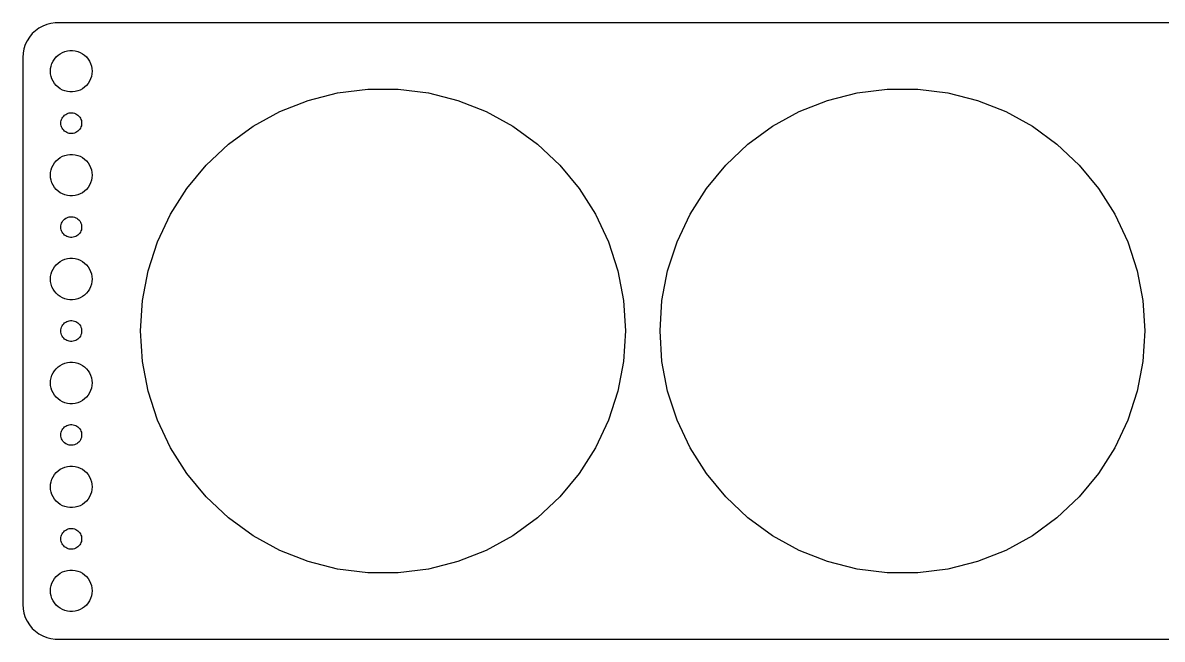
# Model space of a CAD drawing. Header units: metres. Extents: x -164 to 164, y 55 to 143.
# Drawn here: x -164.5 to 0, y 54.5 to 143.5 of the extents above; entities that cross this region are included whole.
import ezdxf

# ---------------------------------------------------------------- set-up
doc = ezdxf.new("R2010")
doc.units = ezdxf.units.M

msp = doc.modelspace()

# ---------------------------------------------------------------- linework, layer by layer
for p, q in [((-161.045, 143.255), (-161.629, 143.024)), ((-160.437, 143.411), (-161.045, 143.255)), ((-159.814, 143.49), (-160.437, 143.411)), ((159.814, 143.49), (-159.814, 143.49)), ((-163.145, 141.923), (-163.545, 141.439)), ((-162.687, 142.353), (-163.145, 141.923)), ((-162.179, 142.722), (-162.687, 142.353)), ((-161.629, 143.024), (-162.179, 142.722)), ((-164.149, 140.341), (-164.343, 139.743)), ((-163.882, 140.909), (-164.149, 140.341)), ((-163.545, 141.439), (-163.882, 140.909)), ((-164.461, 139.127), (-164.5, 138.5)), ((-164.5, 138.5), (-164.5, 59.5)), ((-164.343, 139.743), (-164.461, 139.127)), ((-160.129, 137.945), (-159.927, 138.263)), ((-159.927, 138.263), (-159.687, 138.554)), ((-159.687, 138.554), (-159.412, 138.812)), ((-159.412, 138.812), (-159.107, 139.033)), ((-159.107, 139.033), (-158.777, 139.214)), ((-158.777, 139.214), (-158.427, 139.353)), ((-158.427, 139.353), (-158.062, 139.447)), ((-158.062, 139.447), (-157.688, 139.494)), ((-157.688, 139.494), (-157.312, 139.494)), ((-157.312, 139.494), (-156.938, 139.447)), ((-156.938, 139.447), (-156.573, 139.353)), ((-156.573, 139.353), (-156.223, 139.214)), ((-156.223, 139.214), (-155.893, 139.033)), ((-155.893, 139.033), (-155.588, 138.812)), ((-155.588, 138.812), (-155.313, 138.554)), ((-155.313, 138.554), (-155.073, 138.263)), ((-155.073, 138.263), (-154.871, 137.945)), ((-160.5, 136.5), (-160.476, 136.876)), ((-160.476, 136.876), (-160.406, 137.246)), ((-160.406, 137.246), (-160.289, 137.604)), ((-160.289, 137.604), (-160.129, 137.945)), ((-154.871, 137.945), (-154.711, 137.604)), ((-154.711, 137.604), (-154.594, 137.246)), ((-154.594, 137.246), (-154.524, 136.876)), ((-154.524, 136.876), (-154.5, 136.5)), ((-160.476, 136.124), (-160.5, 136.5)), ((-160.406, 135.754), (-160.476, 136.124)), ((-160.289, 135.396), (-160.406, 135.754)), ((-160.129, 135.055), (-160.289, 135.396)), ((-159.927, 134.737), (-160.129, 135.055)), ((-154.871, 135.055), (-155.073, 134.737)), ((-154.711, 135.396), (-154.871, 135.055)), ((-154.594, 135.754), (-154.711, 135.396)), ((-154.524, 136.124), (-154.594, 135.754)), ((-154.5, 136.5), (-154.524, 136.124)), ((-159.687, 134.446), (-159.927, 134.737)), ((-159.412, 134.188), (-159.687, 134.446)), ((-159.107, 133.967), (-159.412, 134.188)), ((-158.777, 133.786), (-159.107, 133.967)), ((-158.427, 133.647), (-158.777, 133.786)), ((-158.062, 133.553), (-158.427, 133.647)), ((-157.688, 133.506), (-158.062, 133.553)), ((-157.312, 133.506), (-157.688, 133.506)), ((-156.938, 133.553), (-157.312, 133.506)), ((-156.573, 133.647), (-156.938, 133.553)), ((-156.223, 133.786), (-156.573, 133.647)), ((-155.893, 133.967), (-156.223, 133.786)), ((-155.588, 134.188), (-155.893, 133.967)), ((-155.313, 134.446), (-155.588, 134.188)), ((-155.073, 134.737), (-155.313, 134.446)), ((-123.316, 132.287), (-119.058, 133.38)), ((-119.058, 133.38), (-114.698, 133.931)), ((-114.698, 133.931), (-110.302, 133.931)), ((-110.302, 133.931), (-105.942, 133.38)), ((-105.942, 133.38), (-101.684, 132.287)), ((-48.3156, 132.287), (-44.0583, 133.38)), ((-44.0583, 133.38), (-39.6977, 133.931)), ((-39.6977, 133.931), (-35.3023, 133.931)), ((-35.3023, 133.931), (-30.9417, 133.38)), ((-30.9417, 133.38), (-26.6844, 132.287)), ((-127.402, 130.669), (-123.316, 132.287)), ((-101.684, 132.287), (-97.5977, 130.669)), ((-52.4023, 130.669), (-48.3156, 132.287)), ((-26.6844, 132.287), (-22.5977, 130.669)), ((-158.714, 129.882), (-158.593, 130.027)), ((-158.593, 130.027), (-158.456, 130.156)), ((-158.456, 130.156), (-158.304, 130.266)), ((-158.304, 130.266), (-158.139, 130.357)), ((-158.139, 130.357), (-157.964, 130.427)), ((-157.964, 130.427), (-157.781, 130.473)), ((-157.781, 130.473), (-157.594, 130.497)), ((-157.594, 130.497), (-157.406, 130.497)), ((-157.406, 130.497), (-157.219, 130.473)), ((-157.219, 130.473), (-157.036, 130.427)), ((-157.036, 130.427), (-156.861, 130.357)), ((-156.861, 130.357), (-156.696, 130.266)), ((-156.696, 130.266), (-156.544, 130.156)), ((-156.544, 130.156), (-156.407, 130.027)), ((-156.407, 130.027), (-156.286, 129.882)), ((-131.254, 128.551), (-127.402, 130.669)), ((-97.5977, 130.669), (-93.7461, 128.551)), ((-56.2539, 128.551), (-52.4023, 130.669)), ((-22.5977, 130.669), (-18.746, 128.551)), ((-159, 129), (-158.988, 129.188)), ((-158.988, 128.812), (-159, 129)), ((-158.988, 129.188), (-158.953, 129.373)), ((-158.953, 128.627), (-158.988, 128.812)), ((-158.953, 129.373), (-158.895, 129.552)), ((-158.895, 128.448), (-158.953, 128.627)), ((-158.895, 129.552), (-158.814, 129.723)), ((-158.814, 128.277), (-158.895, 128.448)), ((-158.814, 129.723), (-158.714, 129.882)), ((-156.286, 129.882), (-156.186, 129.723)), ((-156.186, 129.723), (-156.105, 129.552)), ((-156.105, 128.448), (-156.186, 128.277)), ((-156.105, 129.552), (-156.047, 129.373)), ((-156.047, 128.627), (-156.105, 128.448)), ((-156.047, 129.373), (-156.012, 129.188)), ((-156.012, 128.812), (-156.047, 128.627)), ((-156.012, 129.188), (-156, 129)), ((-156, 129), (-156.012, 128.812)), ((-134.81, 125.968), (-131.254, 128.551)), ((-93.7461, 128.551), (-90.1902, 125.968)), ((-59.8098, 125.968), (-56.2539, 128.551)), ((-18.746, 128.551), (-15.1902, 125.968)), ((-158.714, 128.118), (-158.814, 128.277)), ((-158.593, 127.973), (-158.714, 128.118)), ((-158.456, 127.844), (-158.593, 127.973)), ((-158.304, 127.734), (-158.456, 127.844)), ((-158.139, 127.643), (-158.304, 127.734)), ((-157.964, 127.573), (-158.139, 127.643)), ((-157.781, 127.527), (-157.964, 127.573)), ((-157.594, 127.503), (-157.781, 127.527)), ((-157.406, 127.503), (-157.594, 127.503)), ((-157.219, 127.527), (-157.406, 127.503)), ((-157.036, 127.573), (-157.219, 127.527)), ((-156.861, 127.643), (-157.036, 127.573)), ((-156.696, 127.734), (-156.861, 127.643)), ((-156.544, 127.844), (-156.696, 127.734)), ((-156.407, 127.973), (-156.544, 127.844)), ((-156.286, 128.118), (-156.407, 127.973)), ((-156.186, 128.277), (-156.286, 128.118)), ((-138.014, 122.959), (-134.81, 125.968)), ((-90.1902, 125.968), (-86.9861, 122.959)), ((-63.0139, 122.959), (-59.8098, 125.968)), ((-15.1902, 125.968), (-11.9861, 122.959)), ((-159.927, 123.263), (-159.687, 123.554)), ((-159.687, 123.554), (-159.412, 123.812)), ((-159.412, 123.812), (-159.107, 124.033)), ((-159.107, 124.033), (-158.777, 124.214)), ((-158.777, 124.214), (-158.427, 124.353)), ((-158.427, 124.353), (-158.062, 124.447)), ((-158.062, 124.447), (-157.688, 124.494)), ((-157.688, 124.494), (-157.312, 124.494)), ((-157.312, 124.494), (-156.938, 124.447)), ((-156.938, 124.447), (-156.573, 124.353)), ((-156.573, 124.353), (-156.223, 124.214)), ((-156.223, 124.214), (-155.893, 124.033)), ((-155.893, 124.033), (-155.588, 123.812)), ((-155.588, 123.812), (-155.313, 123.554)), ((-155.313, 123.554), (-155.073, 123.263)), ((-160.5, 121.5), (-160.476, 121.876)), ((-160.476, 121.876), (-160.406, 122.246)), ((-160.406, 122.246), (-160.289, 122.604)), ((-160.289, 122.604), (-160.129, 122.945)), ((-160.129, 122.945), (-159.927, 123.263)), ((-155.073, 123.263), (-154.871, 122.945)), ((-154.871, 122.945), (-154.711, 122.604)), ((-154.711, 122.604), (-154.594, 122.246)), ((-154.594, 122.246), (-154.524, 121.876)), ((-154.524, 121.876), (-154.5, 121.5)), ((-140.816, 119.572), (-138.014, 122.959)), ((-86.9861, 122.959), (-84.1844, 119.572)), ((-65.8156, 119.572), (-63.0139, 122.959)), ((-11.9861, 122.959), (-9.1844, 119.572)), ((-160.476, 121.124), (-160.5, 121.5)), ((-160.406, 120.754), (-160.476, 121.124)), ((-160.289, 120.396), (-160.406, 120.754)), ((-160.129, 120.055), (-160.289, 120.396)), ((-154.711, 120.396), (-154.871, 120.055)), ((-154.594, 120.754), (-154.711, 120.396)), ((-154.524, 121.124), (-154.594, 120.754)), ((-154.5, 121.5), (-154.524, 121.124)), ((-159.927, 119.737), (-160.129, 120.055)), ((-159.687, 119.446), (-159.927, 119.737)), ((-159.412, 119.188), (-159.687, 119.446)), ((-159.107, 118.967), (-159.412, 119.188)), ((-158.777, 118.786), (-159.107, 118.967)), ((-158.427, 118.647), (-158.777, 118.786)), ((-158.062, 118.553), (-158.427, 118.647)), ((-157.688, 118.506), (-158.062, 118.553)), ((-157.312, 118.506), (-157.688, 118.506)), ((-156.938, 118.553), (-157.312, 118.506)), ((-156.573, 118.647), (-156.938, 118.553)), ((-156.223, 118.786), (-156.573, 118.647)), ((-155.893, 118.967), (-156.223, 118.786)), ((-155.588, 119.188), (-155.893, 118.967)), ((-155.313, 119.446), (-155.588, 119.188)), ((-155.073, 119.737), (-155.313, 119.446)), ((-154.871, 120.055), (-155.073, 119.737)), ((-143.171, 115.861), (-140.816, 119.572)), ((-84.1844, 119.572), (-81.8293, 115.861)), ((-68.1707, 115.861), (-65.8156, 119.572)), ((-9.1844, 119.572), (-6.8293, 115.861)), ((-158.593, 115.027), (-158.456, 115.156)), ((-158.456, 115.156), (-158.304, 115.266)), ((-158.304, 115.266), (-158.139, 115.357)), ((-158.139, 115.357), (-157.964, 115.427)), ((-157.964, 115.427), (-157.781, 115.473)), ((-157.781, 115.473), (-157.594, 115.497)), ((-157.594, 115.497), (-157.406, 115.497)), ((-157.406, 115.497), (-157.219, 115.473)), ((-157.219, 115.473), (-157.036, 115.427)), ((-157.036, 115.427), (-156.861, 115.357)), ((-156.861, 115.357), (-156.696, 115.266)), ((-156.696, 115.266), (-156.544, 115.156)), ((-156.544, 115.156), (-156.407, 115.027)), ((-145.042, 111.884), (-143.171, 115.861)), ((-81.8293, 115.861), (-79.9578, 111.884)), ((-70.0422, 111.884), (-68.1707, 115.861)), ((-6.8293, 115.861), (-4.9578, 111.884)), ((-159, 114), (-158.988, 114.188)), ((-158.988, 113.812), (-159, 114)), ((-158.988, 114.188), (-158.953, 114.373)), ((-158.953, 113.627), (-158.988, 113.812)), ((-158.953, 114.373), (-158.895, 114.552)), ((-158.895, 113.448), (-158.953, 113.627)), ((-158.895, 114.552), (-158.814, 114.723)), ((-158.814, 114.723), (-158.714, 114.882)), ((-158.714, 114.882), (-158.593, 115.027)), ((-156.407, 115.027), (-156.286, 114.882)), ((-156.286, 114.882), (-156.186, 114.723)), ((-156.186, 114.723), (-156.105, 114.552)), ((-156.105, 114.552), (-156.047, 114.373)), ((-156.047, 113.627), (-156.105, 113.448)), ((-156.047, 114.373), (-156.012, 114.188)), ((-156.012, 113.812), (-156.047, 113.627)), ((-156.012, 114.188), (-156, 114)), ((-156, 114), (-156.012, 113.812)), ((-158.814, 113.277), (-158.895, 113.448)), ((-158.714, 113.118), (-158.814, 113.277)), ((-158.593, 112.973), (-158.714, 113.118)), ((-158.456, 112.844), (-158.593, 112.973)), ((-158.304, 112.734), (-158.456, 112.844)), ((-158.139, 112.643), (-158.304, 112.734)), ((-157.964, 112.573), (-158.139, 112.643)), ((-157.781, 112.527), (-157.964, 112.573)), ((-157.594, 112.503), (-157.781, 112.527)), ((-157.406, 112.503), (-157.594, 112.503)), ((-157.219, 112.527), (-157.406, 112.503)), ((-157.036, 112.573), (-157.219, 112.527)), ((-156.861, 112.643), (-157.036, 112.573)), ((-156.696, 112.734), (-156.861, 112.643)), ((-156.544, 112.844), (-156.696, 112.734)), ((-156.407, 112.973), (-156.544, 112.844)), ((-156.286, 113.118), (-156.407, 112.973)), ((-156.186, 113.277), (-156.286, 113.118)), ((-156.105, 113.448), (-156.186, 113.277)), ((-146.4, 107.704), (-145.042, 111.884)), ((-79.9578, 111.884), (-78.5996, 107.704)), ((-71.4004, 107.704), (-70.0422, 111.884)), ((-4.9578, 111.884), (-3.5996, 107.704)), ((-159.687, 108.554), (-159.412, 108.812)), ((-159.412, 108.812), (-159.107, 109.033)), ((-159.107, 109.033), (-158.777, 109.214)), ((-158.777, 109.214), (-158.427, 109.353)), ((-158.427, 109.353), (-158.062, 109.447)), ((-158.062, 109.447), (-157.688, 109.494)), ((-157.688, 109.494), (-157.312, 109.494)), ((-157.312, 109.494), (-156.938, 109.447)), ((-156.938, 109.447), (-156.573, 109.353)), ((-156.573, 109.353), (-156.223, 109.214)), ((-156.223, 109.214), (-155.893, 109.033)), ((-155.893, 109.033), (-155.588, 108.812)), ((-155.588, 108.812), (-155.313, 108.554)), ((-160.476, 106.876), (-160.406, 107.246)), ((-160.406, 107.246), (-160.289, 107.604)), ((-160.289, 107.604), (-160.129, 107.945)), ((-160.129, 107.945), (-159.927, 108.263)), ((-159.927, 108.263), (-159.687, 108.554)), ((-155.313, 108.554), (-155.073, 108.263)), ((-155.073, 108.263), (-154.871, 107.945)), ((-154.871, 107.945), (-154.711, 107.604)), ((-154.711, 107.604), (-154.594, 107.246)), ((-154.594, 107.246), (-154.524, 106.876)), ((-147.224, 103.387), (-146.4, 107.704)), ((-78.5996, 107.704), (-77.776, 103.387)), ((-72.224, 103.387), (-71.4004, 107.704)), ((-3.5996, 107.704), (-2.776, 103.387)), ((-160.5, 106.5), (-160.476, 106.876)), ((-160.476, 106.124), (-160.5, 106.5)), ((-160.406, 105.754), (-160.476, 106.124)), ((-160.289, 105.396), (-160.406, 105.754)), ((-160.129, 105.055), (-160.289, 105.396)), ((-154.711, 105.396), (-154.871, 105.055)), ((-154.594, 105.754), (-154.711, 105.396)), ((-154.524, 106.124), (-154.594, 105.754)), ((-154.524, 106.876), (-154.5, 106.5)), ((-154.5, 106.5), (-154.524, 106.124)), ((-159.927, 104.737), (-160.129, 105.055)), ((-159.687, 104.446), (-159.927, 104.737)), ((-159.412, 104.188), (-159.687, 104.446)), ((-159.107, 103.967), (-159.412, 104.188)), ((-158.777, 103.786), (-159.107, 103.967)), ((-158.427, 103.647), (-158.777, 103.786)), ((-158.062, 103.553), (-158.427, 103.647)), ((-156.573, 103.647), (-156.938, 103.553)), ((-156.223, 103.786), (-156.573, 103.647)), ((-155.893, 103.967), (-156.223, 103.786)), ((-155.588, 104.188), (-155.893, 103.967)), ((-155.313, 104.446), (-155.588, 104.188)), ((-155.073, 104.737), (-155.313, 104.446)), ((-154.871, 105.055), (-155.073, 104.737)), ((-157.688, 103.506), (-158.062, 103.553)), ((-157.312, 103.506), (-157.688, 103.506)), ((-156.938, 103.553), (-157.312, 103.506)), ((-147.5, 99), (-147.224, 103.387)), ((-77.776, 103.387), (-77.5, 99)), ((-72.5, 99), (-72.224, 103.387)), ((-2.776, 103.387), (-2.5, 99)), ((-158.304, 100.266), (-158.139, 100.357)), ((-158.139, 100.357), (-157.964, 100.427)), ((-157.964, 100.427), (-157.781, 100.473)), ((-157.781, 100.473), (-157.594, 100.497)), ((-157.594, 100.497), (-157.406, 100.497)), ((-157.406, 100.497), (-157.219, 100.473)), ((-157.219, 100.473), (-157.036, 100.427)), ((-157.036, 100.427), (-156.861, 100.357)), ((-156.861, 100.357), (-156.696, 100.266)), ((-159, 99), (-158.988, 99.188)), ((-158.988, 98.812), (-159, 99)), ((-158.988, 99.188), (-158.953, 99.373)), ((-158.953, 98.627), (-158.988, 98.812)), ((-158.953, 99.373), (-158.895, 99.5522)), ((-158.895, 99.5522), (-158.814, 99.7226)), ((-158.814, 99.7226), (-158.714, 99.8817)), ((-158.714, 99.8817), (-158.593, 100.027)), ((-158.593, 100.027), (-158.456, 100.156)), ((-158.456, 100.156), (-158.304, 100.266)), ((-156.696, 100.266), (-156.544, 100.156)), ((-156.544, 100.156), (-156.407, 100.027)), ((-156.407, 100.027), (-156.286, 99.8817)), ((-156.286, 99.8817), (-156.186, 99.7226)), ((-156.186, 99.7226), (-156.105, 99.5522)), ((-156.105, 99.5522), (-156.047, 99.373)), ((-156.047, 99.373), (-156.012, 99.188)), ((-156.012, 98.812), (-156.047, 98.627)), ((-156.012, 99.188), (-156, 99)), ((-156, 99), (-156.012, 98.812)), ((-147.224, 94.6133), (-147.5, 99)), ((-77.5, 99), (-77.776, 94.6133)), ((-72.224, 94.6133), (-72.5, 99)), ((-2.5, 99), (-2.776, 94.6133)), ((-158.895, 98.4478), (-158.953, 98.627)), ((-158.814, 98.2774), (-158.895, 98.4478)), ((-158.714, 98.1183), (-158.814, 98.2774)), ((-158.593, 97.9732), (-158.714, 98.1183)), ((-158.456, 97.8442), (-158.593, 97.9732)), ((-158.304, 97.7335), (-158.456, 97.8442)), ((-158.139, 97.6428), (-158.304, 97.7335)), ((-157.964, 97.5734), (-158.139, 97.6428)), ((-157.781, 97.5266), (-157.964, 97.5734)), ((-157.594, 97.503), (-157.781, 97.5266)), ((-157.406, 97.503), (-157.594, 97.503)), ((-157.219, 97.5266), (-157.406, 97.503)), ((-157.036, 97.5734), (-157.219, 97.5266)), ((-156.861, 97.6428), (-157.036, 97.5734)), ((-156.696, 97.7335), (-156.861, 97.6428)), ((-156.544, 97.8442), (-156.696, 97.7335)), ((-156.407, 97.9732), (-156.544, 97.8442)), ((-156.286, 98.1183), (-156.407, 97.9732)), ((-156.186, 98.2774), (-156.286, 98.1183)), ((-156.105, 98.4478), (-156.186, 98.2774)), ((-156.047, 98.627), (-156.105, 98.4478)), ((-159.687, 93.5536), (-159.412, 93.8116)), ((-159.412, 93.8116), (-159.107, 94.033)), ((-159.107, 94.033), (-158.777, 94.2145)), ((-158.777, 94.2145), (-158.427, 94.3532)), ((-158.427, 94.3532), (-158.062, 94.4469)), ((-158.062, 94.4469), (-157.688, 94.4941)), ((-157.688, 94.4941), (-157.312, 94.4941)), ((-157.312, 94.4941), (-156.938, 94.4469)), ((-156.938, 94.4469), (-156.573, 94.3532)), ((-156.573, 94.3532), (-156.223, 94.2145)), ((-156.223, 94.2145), (-155.893, 94.033)), ((-155.893, 94.033), (-155.588, 93.8116)), ((-155.588, 93.8116), (-155.313, 93.5536)), ((-146.4, 90.2959), (-147.224, 94.6133)), ((-77.776, 94.6133), (-78.5996, 90.2959)), ((-71.4004, 90.2959), (-72.224, 94.6133)), ((-2.776, 94.6133), (-3.5996, 90.2959)), ((-160.476, 91.876), (-160.406, 92.2461)), ((-160.406, 92.2461), (-160.289, 92.6044)), ((-160.289, 92.6044), (-160.129, 92.9453)), ((-160.129, 92.9453), (-159.927, 93.2634)), ((-159.927, 93.2634), (-159.687, 93.5536)), ((-155.313, 93.5536), (-155.073, 93.2634)), ((-155.073, 93.2634), (-154.871, 92.9453)), ((-154.871, 92.9453), (-154.711, 92.6044)), ((-154.711, 92.6044), (-154.594, 92.2461)), ((-154.594, 92.2461), (-154.524, 91.876)), ((-160.5, 91.5), (-160.476, 91.876)), ((-160.476, 91.124), (-160.5, 91.5)), ((-160.406, 90.7539), (-160.476, 91.124)), ((-160.289, 90.3956), (-160.406, 90.7539)), ((-154.594, 90.7539), (-154.711, 90.3956)), ((-154.524, 91.124), (-154.594, 90.7539)), ((-154.524, 91.876), (-154.5, 91.5)), ((-154.5, 91.5), (-154.524, 91.124)), ((-160.129, 90.0547), (-160.289, 90.3956)), ((-159.927, 89.7366), (-160.129, 90.0547)), ((-159.687, 89.4464), (-159.927, 89.7366)), ((-159.412, 89.1885), (-159.687, 89.4464)), ((-159.107, 88.967), (-159.412, 89.1885)), ((-158.777, 88.7855), (-159.107, 88.967)), ((-155.893, 88.967), (-156.223, 88.7855)), ((-155.588, 89.1885), (-155.893, 88.967)), ((-155.313, 89.4464), (-155.588, 89.1885)), ((-155.073, 89.7366), (-155.313, 89.4464)), ((-154.871, 90.0547), (-155.073, 89.7366)), ((-154.711, 90.3956), (-154.871, 90.0547)), ((-145.042, 86.1156), (-146.4, 90.2959)), ((-78.5996, 90.2959), (-79.9578, 86.1156)), ((-70.0422, 86.1156), (-71.4004, 90.2959)), ((-3.5996, 90.2959), (-4.9578, 86.1156)), ((-158.427, 88.6468), (-158.777, 88.7855)), ((-158.062, 88.5531), (-158.427, 88.6468)), ((-157.688, 88.5059), (-158.062, 88.5531)), ((-157.312, 88.5059), (-157.688, 88.5059)), ((-156.938, 88.5531), (-157.312, 88.5059)), ((-156.573, 88.6468), (-156.938, 88.5531)), ((-156.223, 88.7855), (-156.573, 88.6468)), ((-143.171, 82.1386), (-145.042, 86.1156)), ((-79.9578, 86.1156), (-81.8293, 82.1386)), ((-68.1707, 82.1386), (-70.0422, 86.1156)), ((-4.9578, 86.1156), (-6.8293, 82.1386)), ((-159, 84), (-158.988, 84.188)), ((-158.988, 83.812), (-159, 84)), ((-158.988, 84.188), (-158.953, 84.373)), ((-158.953, 84.373), (-158.895, 84.5522)), ((-158.895, 84.5522), (-158.814, 84.7226)), ((-158.814, 84.7226), (-158.714, 84.8817)), ((-158.714, 84.8817), (-158.593, 85.0268)), ((-158.593, 85.0268), (-158.456, 85.1558)), ((-158.456, 85.1558), (-158.304, 85.2665)), ((-158.304, 85.2665), (-158.139, 85.3573)), ((-158.139, 85.3573), (-157.964, 85.4266)), ((-157.964, 85.4266), (-157.781, 85.4734)), ((-157.781, 85.4734), (-157.594, 85.4971)), ((-157.594, 85.4971), (-157.406, 85.4971)), ((-157.406, 85.4971), (-157.219, 85.4734)), ((-157.219, 85.4734), (-157.036, 85.4266)), ((-157.036, 85.4266), (-156.861, 85.3573)), ((-156.861, 85.3573), (-156.696, 85.2665)), ((-156.696, 85.2665), (-156.544, 85.1558)), ((-156.544, 85.1558), (-156.407, 85.0268)), ((-156.407, 85.0268), (-156.286, 84.8817)), ((-156.286, 84.8817), (-156.186, 84.7226)), ((-156.186, 84.7226), (-156.105, 84.5522)), ((-156.105, 84.5522), (-156.047, 84.373)), ((-156.047, 84.373), (-156.012, 84.188)), ((-156.012, 84.188), (-156, 84)), ((-156, 84), (-156.012, 83.812)), ((-158.953, 83.627), (-158.988, 83.812)), ((-158.895, 83.4478), (-158.953, 83.627)), ((-158.814, 83.2774), (-158.895, 83.4478)), ((-158.714, 83.1183), (-158.814, 83.2774)), ((-158.593, 82.9732), (-158.714, 83.1183)), ((-158.456, 82.8442), (-158.593, 82.9732)), ((-158.304, 82.7335), (-158.456, 82.8442)), ((-158.139, 82.6428), (-158.304, 82.7335)), ((-157.964, 82.5734), (-158.139, 82.6428)), ((-157.781, 82.5266), (-157.964, 82.5734)), ((-157.594, 82.503), (-157.781, 82.5266)), ((-157.406, 82.503), (-157.594, 82.503)), ((-157.219, 82.5266), (-157.406, 82.503)), ((-157.036, 82.5734), (-157.219, 82.5266)), ((-156.861, 82.6428), (-157.036, 82.5734)), ((-156.696, 82.7335), (-156.861, 82.6428)), ((-156.544, 82.8442), (-156.696, 82.7335)), ((-156.407, 82.9732), (-156.544, 82.8442)), ((-156.286, 83.1183), (-156.407, 82.9732)), ((-156.186, 83.2774), (-156.286, 83.1183)), ((-156.105, 83.4478), (-156.186, 83.2774)), ((-156.047, 83.627), (-156.105, 83.4478)), ((-156.012, 83.812), (-156.047, 83.627)), ((-140.816, 78.4275), (-143.171, 82.1386)), ((-81.8293, 82.1386), (-84.1844, 78.4275)), ((-65.8156, 78.4275), (-68.1707, 82.1386)), ((-6.8293, 82.1386), (-9.1844, 78.4275)), ((-159.412, 78.8116), (-159.107, 79.033)), ((-159.107, 79.033), (-158.777, 79.2145)), ((-158.777, 79.2145), (-158.427, 79.3532)), ((-158.427, 79.3532), (-158.062, 79.4469)), ((-158.062, 79.4469), (-157.688, 79.4941)), ((-157.688, 79.4941), (-157.312, 79.4941)), ((-157.312, 79.4941), (-156.938, 79.4469)), ((-156.938, 79.4469), (-156.573, 79.3532)), ((-156.573, 79.3532), (-156.223, 79.2145)), ((-156.223, 79.2145), (-155.893, 79.033)), ((-155.893, 79.033), (-155.588, 78.8116)), ((-160.406, 77.2461), (-160.289, 77.6044)), ((-160.289, 77.6044), (-160.129, 77.9453)), ((-160.129, 77.9453), (-159.927, 78.2634)), ((-159.927, 78.2634), (-159.687, 78.5536)), ((-159.687, 78.5536), (-159.412, 78.8116)), ((-155.588, 78.8116), (-155.313, 78.5536)), ((-155.313, 78.5536), (-155.073, 78.2634)), ((-155.073, 78.2634), (-154.871, 77.9453)), ((-154.871, 77.9453), (-154.711, 77.6044)), ((-154.711, 77.6044), (-154.594, 77.2461)), ((-138.014, 75.0409), (-140.816, 78.4275)), ((-84.1844, 78.4275), (-86.9861, 75.0409)), ((-63.0139, 75.0409), (-65.8156, 78.4275)), ((-9.1844, 78.4275), (-11.9861, 75.0409)), ((-160.5, 76.5), (-160.476, 76.876)), ((-160.476, 76.124), (-160.5, 76.5)), ((-160.476, 76.876), (-160.406, 77.2461)), ((-160.406, 75.7539), (-160.476, 76.124)), ((-160.289, 75.3956), (-160.406, 75.7539)), ((-154.594, 75.7539), (-154.711, 75.3956)), ((-154.594, 77.2461), (-154.524, 76.876)), ((-154.524, 76.124), (-154.594, 75.7539)), ((-154.524, 76.876), (-154.5, 76.5)), ((-154.5, 76.5), (-154.524, 76.124)), ((-160.129, 75.0547), (-160.289, 75.3956)), ((-159.927, 74.7366), (-160.129, 75.0547)), ((-159.687, 74.4464), (-159.927, 74.7366)), ((-159.412, 74.1885), (-159.687, 74.4464)), ((-159.107, 73.967), (-159.412, 74.1885)), ((-155.588, 74.1885), (-155.893, 73.967)), ((-155.313, 74.4464), (-155.588, 74.1885)), ((-155.073, 74.7366), (-155.313, 74.4464)), ((-154.871, 75.0547), (-155.073, 74.7366)), ((-154.711, 75.3956), (-154.871, 75.0547)), ((-134.81, 72.032), (-138.014, 75.0409)), ((-86.9861, 75.0409), (-90.1902, 72.032)), ((-59.8098, 72.032), (-63.0139, 75.0409)), ((-11.9861, 75.0409), (-15.1902, 72.032)), ((-158.777, 73.7855), (-159.107, 73.967)), ((-158.427, 73.6468), (-158.777, 73.7855)), ((-158.062, 73.5531), (-158.427, 73.6468)), ((-157.688, 73.5059), (-158.062, 73.5531)), ((-157.312, 73.5059), (-157.688, 73.5059)), ((-156.938, 73.5531), (-157.312, 73.5059)), ((-156.573, 73.6468), (-156.938, 73.5531)), ((-156.223, 73.7855), (-156.573, 73.6468)), ((-155.893, 73.967), (-156.223, 73.7855)), ((-131.254, 69.4485), (-134.81, 72.032)), ((-90.1902, 72.032), (-93.7461, 69.4485)), ((-56.2539, 69.4485), (-59.8098, 72.032)), ((-15.1902, 72.032), (-18.746, 69.4485)), ((-159, 69), (-158.988, 69.188)), ((-158.988, 69.188), (-158.953, 69.373)), ((-158.953, 69.373), (-158.895, 69.5522)), ((-158.895, 69.5522), (-158.814, 69.7226)), ((-158.814, 69.7226), (-158.714, 69.8817)), ((-158.714, 69.8817), (-158.593, 70.0268)), ((-158.593, 70.0268), (-158.456, 70.1558)), ((-158.456, 70.1558), (-158.304, 70.2665)), ((-158.304, 70.2665), (-158.139, 70.3573)), ((-158.139, 70.3573), (-157.964, 70.4266)), ((-157.964, 70.4266), (-157.781, 70.4734)), ((-157.781, 70.4734), (-157.594, 70.497)), ((-157.594, 70.497), (-157.406, 70.497)), ((-157.406, 70.497), (-157.219, 70.4734)), ((-157.219, 70.4734), (-157.036, 70.4266)), ((-157.036, 70.4266), (-156.861, 70.3573)), ((-156.861, 70.3573), (-156.696, 70.2665)), ((-156.696, 70.2665), (-156.544, 70.1558)), ((-156.544, 70.1558), (-156.407, 70.0268)), ((-156.407, 70.0268), (-156.286, 69.8817)), ((-156.286, 69.8817), (-156.186, 69.7226)), ((-156.186, 69.7226), (-156.105, 69.5522)), ((-156.105, 69.5522), (-156.047, 69.373)), ((-156.047, 69.373), (-156.012, 69.188)), ((-156.012, 69.188), (-156, 69)), ((-127.402, 67.3311), (-131.254, 69.4485)), ((-93.7461, 69.4485), (-97.5977, 67.3311)), ((-52.4023, 67.3311), (-56.2539, 69.4485)), ((-18.746, 69.4485), (-22.5977, 67.3311)), ((-158.988, 68.812), (-159, 69)), ((-158.953, 68.627), (-158.988, 68.812)), ((-158.895, 68.4478), (-158.953, 68.627)), ((-158.814, 68.2774), (-158.895, 68.4478)), ((-158.714, 68.1183), (-158.814, 68.2774)), ((-158.593, 67.9732), (-158.714, 68.1183)), ((-158.456, 67.8442), (-158.593, 67.9732)), ((-158.304, 67.7335), (-158.456, 67.8442)), ((-158.139, 67.6428), (-158.304, 67.7335)), ((-157.964, 67.5734), (-158.139, 67.6428)), ((-157.781, 67.5266), (-157.964, 67.5734)), ((-157.594, 67.503), (-157.781, 67.5266)), ((-157.406, 67.503), (-157.594, 67.503)), ((-157.219, 67.5266), (-157.406, 67.503)), ((-157.036, 67.5734), (-157.219, 67.5266)), ((-156.861, 67.6428), (-157.036, 67.5734)), ((-156.696, 67.7335), (-156.861, 67.6428)), ((-156.544, 67.8442), (-156.696, 67.7335)), ((-156.407, 67.9732), (-156.544, 67.8442)), ((-156.286, 68.1183), (-156.407, 67.9732)), ((-156.186, 68.2774), (-156.286, 68.1183)), ((-156.105, 68.4478), (-156.186, 68.2774)), ((-156.047, 68.627), (-156.105, 68.4478)), ((-156.012, 68.812), (-156.047, 68.627)), ((-156, 69), (-156.012, 68.812)), ((-123.316, 65.713), (-127.402, 67.3311)), ((-97.5977, 67.3311), (-101.684, 65.713)), ((-48.3156, 65.713), (-52.4023, 67.3311)), ((-22.5977, 67.3311), (-26.6844, 65.713)), ((-159.107, 64.033), (-158.777, 64.2145)), ((-158.777, 64.2145), (-158.427, 64.3532)), ((-158.427, 64.3532), (-158.062, 64.4469)), ((-158.062, 64.4469), (-157.688, 64.4941)), ((-157.688, 64.4941), (-157.312, 64.4941)), ((-157.312, 64.4941), (-156.938, 64.4469)), ((-156.938, 64.4469), (-156.573, 64.3532)), ((-156.573, 64.3532), (-156.223, 64.2145)), ((-156.223, 64.2145), (-155.893, 64.033)), ((-119.058, 64.6199), (-123.316, 65.713)), ((-114.698, 64.0691), (-119.058, 64.6199)), ((-105.942, 64.6199), (-110.302, 64.0691)), ((-101.684, 65.713), (-105.942, 64.6199)), ((-44.0583, 64.6199), (-48.3156, 65.713)), ((-39.6977, 64.0691), (-44.0583, 64.6199)), ((-30.9417, 64.6199), (-35.3023, 64.0691)), ((-26.6844, 65.713), (-30.9417, 64.6199)), ((-160.406, 62.2461), (-160.289, 62.6044)), ((-160.289, 62.6044), (-160.129, 62.9453)), ((-160.129, 62.9453), (-159.927, 63.2634)), ((-159.927, 63.2634), (-159.687, 63.5536)), ((-159.687, 63.5536), (-159.412, 63.8115)), ((-159.412, 63.8115), (-159.107, 64.033)), ((-155.893, 64.033), (-155.588, 63.8115)), ((-155.588, 63.8115), (-155.313, 63.5536)), ((-155.313, 63.5536), (-155.073, 63.2634)), ((-155.073, 63.2634), (-154.871, 62.9453)), ((-154.871, 62.9453), (-154.711, 62.6044)), ((-154.711, 62.6044), (-154.594, 62.2461)), ((-110.302, 64.0691), (-114.698, 64.0691)), ((-35.3023, 64.0691), (-39.6977, 64.0691)), ((-160.5, 61.5), (-160.476, 61.876)), ((-160.476, 61.124), (-160.5, 61.5)), ((-160.476, 61.876), (-160.406, 62.2461)), ((-160.406, 60.7539), (-160.476, 61.124)), ((-154.594, 62.2461), (-154.524, 61.876)), ((-154.524, 61.124), (-154.594, 60.7539)), ((-154.524, 61.876), (-154.5, 61.5)), ((-154.5, 61.5), (-154.524, 61.124)), ((-164.5, 59.5), (-164.461, 58.8733)), ((-160.289, 60.3956), (-160.406, 60.7539)), ((-160.129, 60.0547), (-160.289, 60.3956)), ((-159.927, 59.7366), (-160.129, 60.0547)), ((-159.687, 59.4464), (-159.927, 59.7366)), ((-159.412, 59.1885), (-159.687, 59.4464)), ((-155.313, 59.4464), (-155.588, 59.1885)), ((-155.073, 59.7366), (-155.313, 59.4464)), ((-154.871, 60.0547), (-155.073, 59.7366)), ((-154.711, 60.3956), (-154.871, 60.0547)), ((-154.594, 60.7539), (-154.711, 60.3956)), ((-164.461, 58.8733), (-164.343, 58.2566)), ((-164.343, 58.2566), (-164.149, 57.6594)), ((-164.149, 57.6594), (-163.882, 57.0912)), ((-159.107, 58.967), (-159.412, 59.1885)), ((-158.777, 58.7855), (-159.107, 58.967)), ((-158.427, 58.6468), (-158.777, 58.7855)), ((-158.062, 58.5531), (-158.427, 58.6468)), ((-157.688, 58.5059), (-158.062, 58.5531)), ((-157.312, 58.5059), (-157.688, 58.5059)), ((-156.938, 58.5531), (-157.312, 58.5059)), ((-156.573, 58.6468), (-156.938, 58.5531)), ((-156.223, 58.7855), (-156.573, 58.6468)), ((-155.893, 58.967), (-156.223, 58.7855)), ((-155.588, 59.1885), (-155.893, 58.967)), ((-163.882, 57.0912), (-163.545, 56.5611)), ((-163.545, 56.5611), (-163.145, 56.0773)), ((-163.145, 56.0773), (-162.687, 55.6474)), ((-162.687, 55.6474), (-162.179, 55.2784)), ((-162.179, 55.2784), (-161.629, 54.9759)), ((-161.629, 54.9759), (-161.045, 54.7447)), ((-161.045, 54.7447), (-160.437, 54.5886)), ((-160.437, 54.5886), (-159.814, 54.5099)), ((-159.814, 54.5099), (159.814, 54.5099))]:
    msp.add_line(p, q)

doc.saveas('drawing.dxf')
